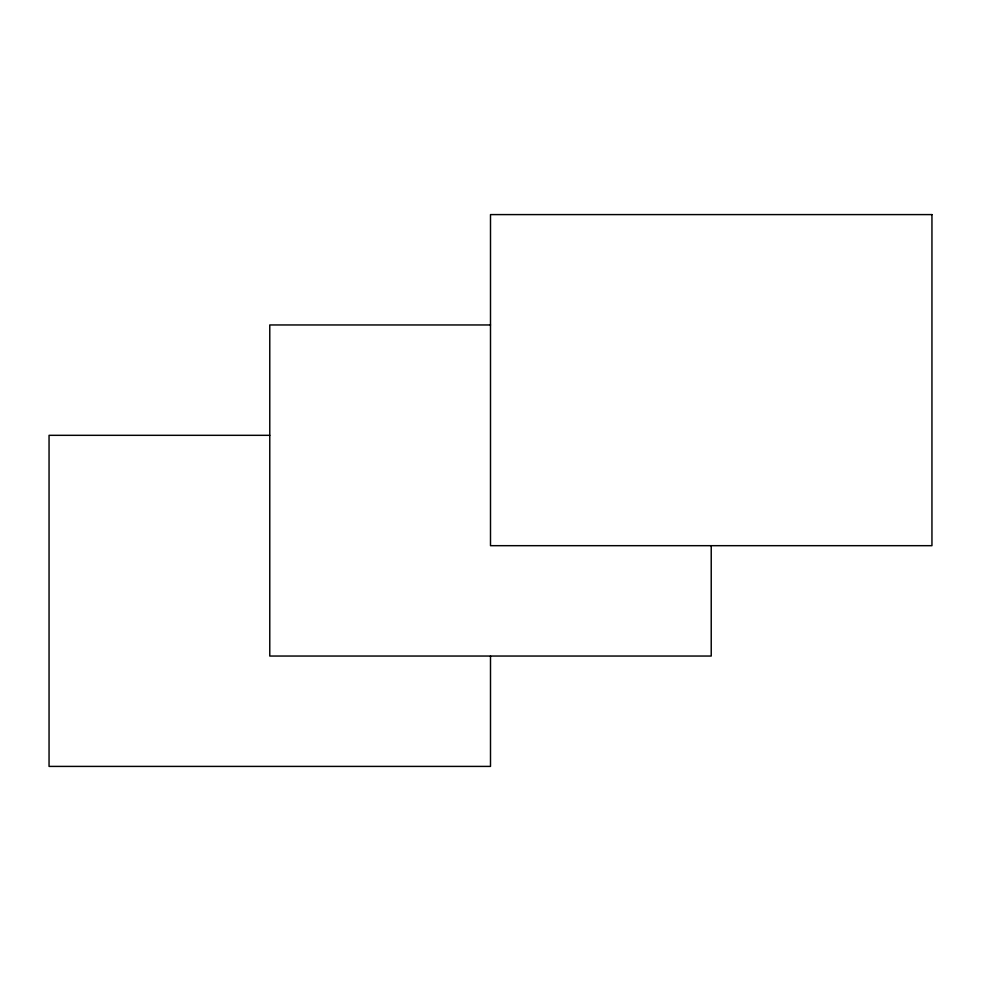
<?xml version="1.0" encoding="UTF-8"?>
<svg xmlns="http://www.w3.org/2000/svg" width="981" height="981" viewBox="0 0 981 981"><rect width="100%" height="100%" fill="white"/><g stroke="black" fill="none" stroke-linecap="round" stroke-linejoin="round"><path stroke-width="1.47" d="M490.5 324.956L269.775 324.956L269.775 656.044L711.225 656.044L711.225 545.681M269.775 435.319L49.05 435.319L49.05 766.406L490.5 766.406L490.5 656.044M931.95 214.594L490.5 214.594L490.5 545.681L931.95 545.681L931.95 214.594"/></g></svg>
